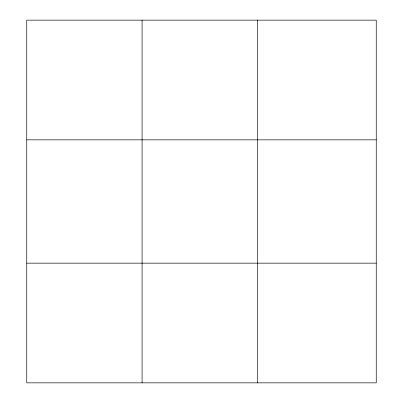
<?xml version="1.0" encoding="UTF-8"?>
<svg xmlns="http://www.w3.org/2000/svg" width="403" height="403" viewBox="0 0 403 403"><rect width="100%" height="100%" fill="white"/><g stroke="black" fill="none" stroke-linecap="round" stroke-linejoin="round"><path stroke-width="0.6" d="M142.083 20.15L142.083 382.85M257.421 20.15L257.421 382.85M376.251 263.159L376.251 382.85L26.749 382.85L26.749 20.15L376.251 20.15L376.251 263.159L26.749 263.159M26.749 139.841L376.251 139.841"/></g></svg>
